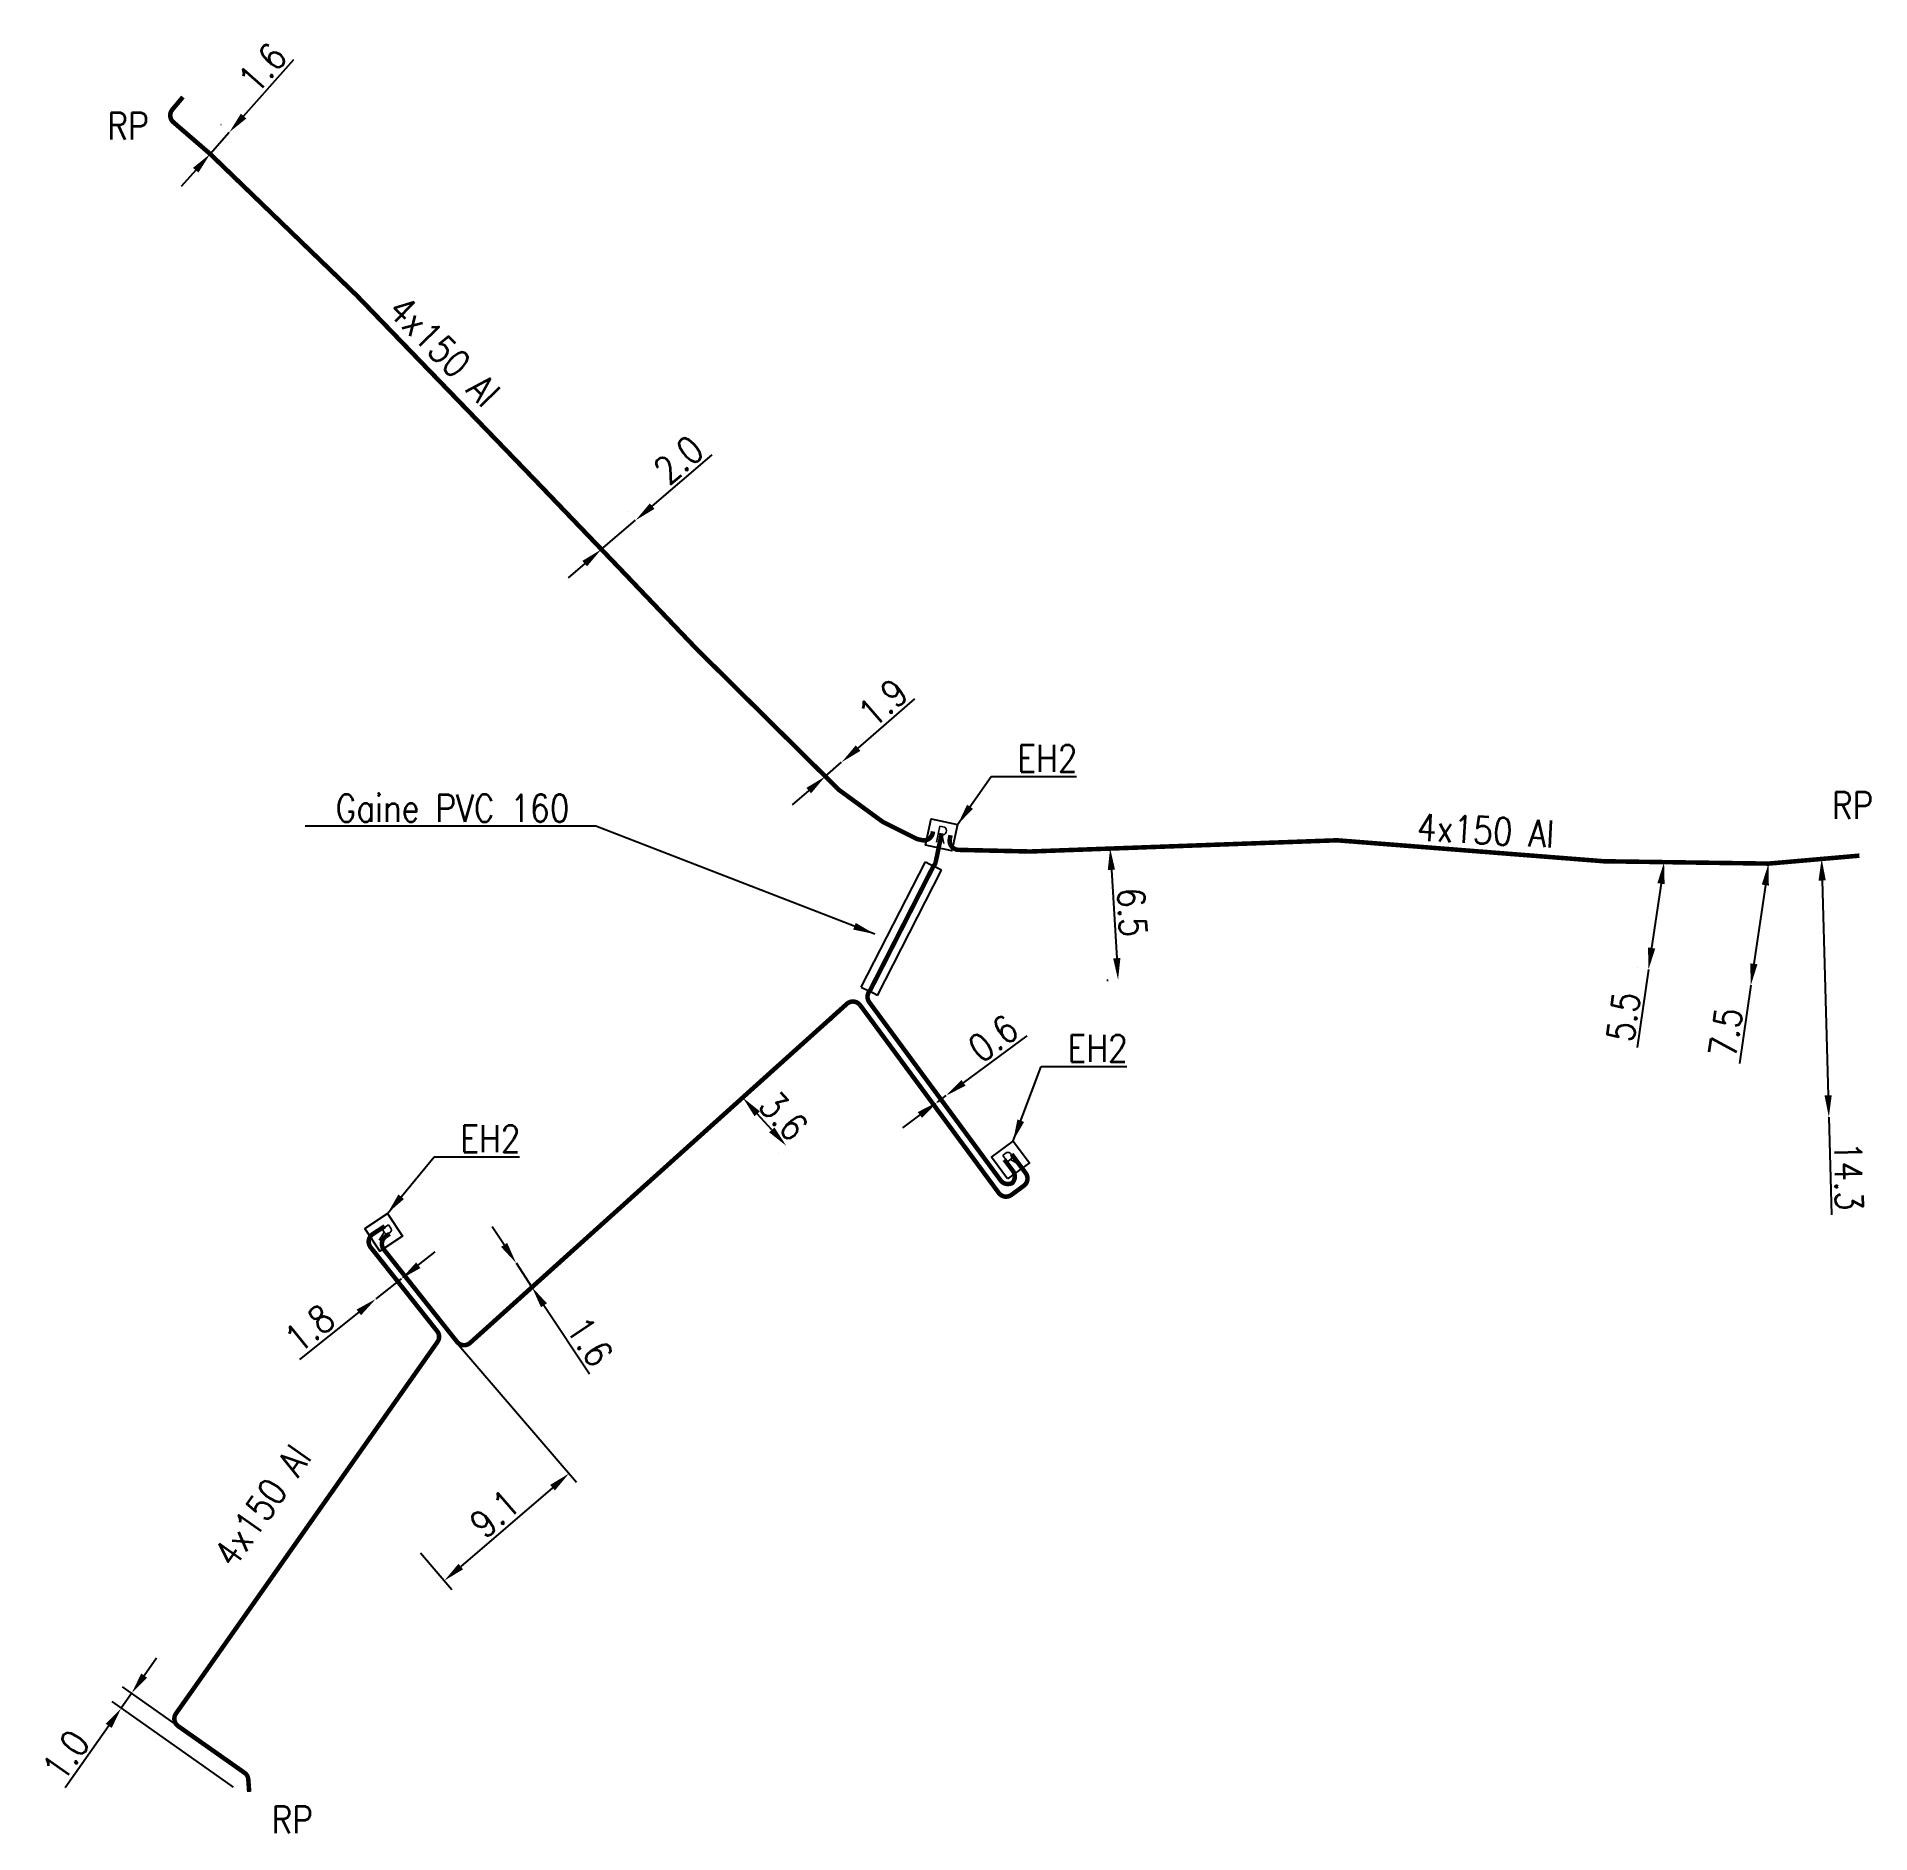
# Model space of a CAD drawing. Header units: millimetres. Extents: x 216098 to 216473, y 109514 to 109665.
# Drawn here: x 216097.6 to 216199.1, y 109565.7 to 109665.1 of the extents above; entities outside this region: 1.
import ezdxf
from ezdxf.enums import TextEntityAlignment as Align

# ---------------------------------------------------------------- set-up
doc = ezdxf.new("R2010")
doc.units = ezdxf.units.MM
doc.header["$PDMODE"] = 34
doc.linetypes.add('B_ST_Al', pattern=[2000, 1000, 1000])
doc.layers.get('0').update_dxf_attribs({"linetype": 'CONTINUOUS'})
doc.layers.get('Defpoints').update_dxf_attribs({"linetype": 'CONTINUOUS'})
for name, color, linetype in [('B_110', 1, 'CONTINUOUS'), ('B_200', 7, 'CONTINUOUS'), ('B_400', 7, 'CONTINUOUS'), ('B_900', 7, 'CONTINUOUS')]:
    doc.layers.add(name, color=color, linetype=linetype)
doc.styles.add('M_ROMANS', font='ROMANS.shx', dxfattribs={"width": 0.75})
doc.styles.get("Standard").update_dxf_attribs({"font": 'romans.shx', "width": 0.85})
doc.dimstyles.get("Standard").update_dxf_attribs({"dimtxt": 1.5, "dimasz": 1.2, "dimexe": 0.625, "dimexo": 0.625, "dimgap": 0.25, "dimtad": 1, "dimdec": 1, "dimzin": 0, "dimdsep": 46, "dimtxsty": 'Standard', "dimcen": -0.5, "dimadec": 0, "dimazin": 0, "dimtfac": 1, "dimtdec": 1, "dimtmove": 0, "dimatfit": 3, "dimfxl": 0, "dimtolj": 1, "dimtzin": 0, "dimarcsym": 0})

# ---------------------------------------------------------------- blocks, each defined once
blk = doc.blocks.new('*D0')
at = {"layer": 'B_110', "color": 0, "linetype": 'Continuous', "lineweight": -2}
for p, q in [((216103.54, 109574.46), (216104.23, 109575.44)), ((216102.85, 109573.47), (216102.28, 109572.66)), ((216105.23, 109571.8), (216102.34, 109573.83)), ((216108.49, 109568.29), (216101.77, 109573.02)), ((216101.59, 109571.67), (216099.18, 109568.25))]:
    blk.add_line(p, q, dxfattribs=at)
at = {"layer": 'B_110', "color": 0, "linetype": 'Continuous'}
for points in [[(216103.38, 109574.57), (216103.71, 109574.34), (216102.85, 109573.47)], [(216101.42, 109571.79), (216101.75, 109571.56), (216102.28, 109572.66)]]:
    blk.add_solid(points, dxfattribs=at)
at = {"layer": 'Defpoints', "color": 0, "linetype": 'Continuous'}
for p in [(216102.28, 109572.66), (216105.74, 109571.45), (216109, 109567.93)]:
    blk.add_point(p, dxfattribs=at)
at = {"layer": 'B_110', "color": 0, "linetype": 'Continuous', "insert": (216099.22, 109570.05), "char_height": 1.5, "attachment_point": 5, "rotation": 54.8819}
blk.add_mtext('\\A1;1.0', dxfattribs=at)
blk = doc.blocks.new('*D1')
at = {"layer": 'B_110', "color": 0, "linetype": 'Continuous', "lineweight": -2}
for p, q in [((216120.94, 109592.76), (216127.47, 109585.16)), ((216126.15, 109584.85), (216121.07, 109580.49)), ((216118.84, 109581.25), (216120.57, 109579.23))]:
    blk.add_line(p, q, dxfattribs=at)
at = {"layer": 'B_110', "color": 0, "linetype": 'Continuous'}
for points in [[(216126.02, 109585.01), (216126.28, 109584.7), (216127.06, 109585.64)], [(216120.94, 109580.64), (216121.2, 109580.34), (216120.16, 109579.71)]]:
    blk.add_solid(points, dxfattribs=at)
at = {"layer": 'Defpoints', "color": 0, "linetype": 'Continuous'}
for p in [(216120.54, 109593.23), (216118.43, 109581.72), (216120.16, 109579.71)]:
    blk.add_point(p, dxfattribs=at)
at = {"layer": 'B_110', "color": 0, "linetype": 'Continuous', "insert": (216122.95, 109583.42), "char_height": 1.5, "attachment_point": 5, "rotation": 40.6762}
blk.add_mtext('\\A1;9.1', dxfattribs=at)
blk = doc.blocks.new('*D2')
at = {"layer": 'B_110', "color": 0, "linetype": 'Continuous', "lineweight": -2}
for p, q in [((216123.47, 109598.29), (216122.81, 109599.29)), ((216124.13, 109597.29), (216125.01, 109595.95)), ((216125.67, 109594.95), (216128.19, 109591.15))]:
    blk.add_line(p, q, dxfattribs=at)
at = {"layer": 'B_110', "color": 0, "linetype": 'Continuous'}
for points in [[(216123.64, 109598.4), (216123.3, 109598.18), (216124.13, 109597.29)], [(216125.84, 109595.06), (216125.51, 109594.84), (216125.01, 109595.95)]]:
    blk.add_solid(points, dxfattribs=at)
at = {"layer": 'Defpoints', "color": 0, "linetype": 'Continuous'}
for p in [(216124.13, 109597.29), (216124.13, 109597.29), (216125.01, 109595.95)]:
    blk.add_point(p, dxfattribs=at)
at = {"layer": 'B_110', "color": 0, "linetype": 'Continuous', "insert": (216128.2, 109592.95), "char_height": 1.5, "attachment_point": 5, "rotation": 303.4449}
blk.add_mtext('\\A1;1.6', dxfattribs=at)
blk = doc.blocks.new('*D3')
at = {"layer": 'B_110', "color": 0, "linetype": 'Continuous', "lineweight": -2}
for p, q in [((216136.21, 109606.02), (216136.21, 109606.02)), ((216138.28, 109604.66), (216137.48, 109605.55)), ((216138.63, 109603.35), (216138.63, 109603.35))]:
    blk.add_line(p, q, dxfattribs=at)
at = {"layer": 'B_110', "color": 0, "linetype": 'Continuous'}
for points in [[(216137.63, 109605.68), (216137.33, 109605.41), (216136.68, 109606.44)], [(216138.43, 109604.79), (216138.14, 109604.52), (216139.09, 109603.77)]]:
    blk.add_solid(points, dxfattribs=at)
at = {"layer": 'Defpoints', "color": 0, "linetype": 'Continuous'}
for p in [(216136.68, 109606.44), (216136.68, 109606.44), (216139.09, 109603.77)]:
    blk.add_point(p, dxfattribs=at)
at = {"layer": 'B_110', "color": 0, "linetype": 'Continuous', "insert": (216138.94, 109605.43), "char_height": 1.5, "attachment_point": 5, "rotation": 312.1018}
blk.add_mtext('\\A1;3.6', dxfattribs=at)
blk = doc.blocks.new('*D4')
at = {"layer": 'B_110', "color": 0, "linetype": 'Continuous', "lineweight": -2}
for p, q in [((216148.9, 109607.26), (216152.41, 109609.86)), ((216147.45, 109606.19), (216147.93, 109606.55)), ((216146.48, 109605.48), (216145.52, 109604.77))]:
    blk.add_line(p, q, dxfattribs=at)
at = {"layer": 'B_110', "color": 0, "linetype": 'Continuous'}
for points in [[(216148.78, 109607.42), (216149.01, 109607.1), (216147.93, 109606.55)], [(216146.36, 109605.64), (216146.6, 109605.32), (216147.45, 109606.19)]]:
    blk.add_solid(points, dxfattribs=at)
at = {"layer": 'Defpoints', "color": 0, "linetype": 'Continuous'}
for p in [(216147.93, 109606.55), (216147.93, 109606.55), (216147.45, 109606.19)]:
    blk.add_point(p, dxfattribs=at)
at = {"layer": 'B_110', "color": 0, "linetype": 'Continuous', "insert": (216150.54, 109609.72), "char_height": 1.5, "attachment_point": 5, "rotation": 36.4284}
blk.add_mtext('\\A1;0.6', dxfattribs=at)
blk = doc.blocks.new('*D5')
at = {"layer": 'B_110', "color": 0, "linetype": 'Continuous', "lineweight": -2}
for p, q in [((216197.01, 109619.68), (216197.01, 109619.68)), ((216196.42, 109618.46), (216196.75, 109606.56)), ((216196.79, 109605.36), (216196.94, 109599.96))]:
    blk.add_line(p, q, dxfattribs=at)
at = {"layer": 'B_110', "color": 0, "linetype": 'Continuous'}
for points in [[(216196.62, 109618.46), (216196.22, 109618.45), (216196.39, 109619.66)], [(216196.95, 109606.57), (216196.55, 109606.56), (216196.79, 109605.36)]]:
    blk.add_solid(points, dxfattribs=at)
at = {"layer": 'Defpoints', "color": 0, "linetype": 'Continuous'}
for p in [(216196.39, 109619.66), (216196.79, 109605.36), (216196.79, 109605.36)]:
    blk.add_point(p, dxfattribs=at)
at = {"layer": 'B_110', "color": 0, "linetype": 'Continuous', "insert": (216197.88, 109602.09), "char_height": 1.5, "attachment_point": 5, "rotation": 271.6042}
blk.add_mtext('\\A1;14.3', dxfattribs=at)
blk = doc.blocks.new('*D6')
at = {"layer": 'B_110', "color": 0, "linetype": 'Continuous', "lineweight": -2}
for p, q in [((216193.28, 109618.2), (216192.64, 109613.85)), ((216192.47, 109612.66), (216191.84, 109608.33))]:
    blk.add_line(p, q, dxfattribs=at)
at = {"layer": 'B_110', "color": 0, "linetype": 'Continuous'}
for points in [[(216193.08, 109618.23), (216193.47, 109618.17), (216193.45, 109619.39)], [(216192.44, 109613.87), (216192.84, 109613.82), (216192.47, 109612.66)]]:
    blk.add_solid(points, dxfattribs=at)
at = {"layer": 'Defpoints', "color": 0, "linetype": 'Continuous'}
for p in [(216193.45, 109619.39), (216192.47, 109612.66), (216192.47, 109612.66)]:
    blk.add_point(p, dxfattribs=at)
at = {"layer": 'B_110', "color": 0, "linetype": 'Continuous', "insert": (216191.08, 109610.05), "char_height": 1.5, "attachment_point": 5, "rotation": 81.7119}
blk.add_mtext('\\A1;7.5', dxfattribs=at)
blk = doc.blocks.new('*D7')
at = {"layer": 'B_110', "color": 0, "linetype": 'Continuous', "lineweight": -2}
for p, q in [((216187.05, 109619.56), (216187.05, 109619.56)), ((216187.5, 109618.28), (216186.98, 109614.72)), ((216186.19, 109613.62), (216186.19, 109613.62)), ((216186.81, 109613.53), (216186.18, 109609.21))]:
    blk.add_line(p, q, dxfattribs=at)
at = {"layer": 'B_110', "color": 0, "linetype": 'Continuous'}
for points in [[(216187.3, 109618.31), (216187.7, 109618.25), (216187.67, 109619.47)], [(216186.78, 109614.75), (216187.18, 109614.69), (216186.81, 109613.53)]]:
    blk.add_solid(points, dxfattribs=at)
at = {"layer": 'Defpoints', "color": 0, "linetype": 'Continuous'}
for p in [(216187.67, 109619.47), (216187.67, 109619.47), (216186.81, 109613.53)]:
    blk.add_point(p, dxfattribs=at)
at = {"layer": 'B_110', "color": 0, "linetype": 'Continuous', "insert": (216185.42, 109610.92), "char_height": 1.5, "attachment_point": 5, "rotation": 81.7119}
blk.add_mtext('\\A1;5.5', dxfattribs=at)
blk = doc.blocks.new('*D8')
at = {"layer": 'B_110', "color": 0, "linetype": 'Continuous', "lineweight": -2}
for p, q in [((216156.48, 109620.21), (216156.39, 109620.21)), ((216157.08, 109619.05), (216157.38, 109614.15)), ((216156.91, 109612.92), (216156.83, 109612.92))]:
    blk.add_line(p, q, dxfattribs=at)
at = {"layer": 'B_110', "color": 0, "linetype": 'Continuous'}
for points in [[(216157.28, 109619.06), (216156.88, 109619.03), (216157.01, 109620.24)], [(216157.58, 109614.17), (216157.18, 109614.14), (216157.45, 109612.96)]]:
    blk.add_solid(points, dxfattribs=at)
at = {"layer": 'Defpoints', "color": 0, "linetype": 'Continuous'}
for p in [(216157.1, 109620.25), (216157.45, 109612.96), (216157.54, 109612.96)]:
    blk.add_point(p, dxfattribs=at)
at = {"layer": 'B_110', "color": 0, "linetype": 'Continuous', "insert": (216158.23, 109616.69), "char_height": 1.5, "attachment_point": 5, "rotation": 273.4416}
blk.add_mtext('\\A1;6.5', dxfattribs=at)
blk = doc.blocks.new('*D9')
at = {"layer": 'B_110', "color": 0, "linetype": 'Continuous', "lineweight": -2}
for p, q in [((216143.06, 109625.78), (216146.21, 109628.5)), ((216141.24, 109624.21), (216142.15, 109625)), ((216140.33, 109623.43), (216139.42, 109622.64))]:
    blk.add_line(p, q, dxfattribs=at)
at = {"layer": 'B_110', "color": 0, "linetype": 'Continuous'}
for points in [[(216142.93, 109625.93), (216143.19, 109625.63), (216142.15, 109625)], [(216140.2, 109623.58), (216140.46, 109623.28), (216141.24, 109624.21)]]:
    blk.add_solid(points, dxfattribs=at)
at = {"layer": 'Defpoints', "color": 0, "linetype": 'Continuous'}
for p in [(216142.15, 109625), (216142.15, 109625), (216141.24, 109624.21)]:
    blk.add_point(p, dxfattribs=at)
at = {"layer": 'B_110', "color": 0, "linetype": 'Continuous', "insert": (216144.44, 109628.3), "char_height": 1.5, "attachment_point": 5, "rotation": 40.7776}
blk.add_mtext('\\A1;1.9', dxfattribs=at)
blk = doc.blocks.new('*D10')
at = {"layer": 'B_110', "color": 0, "linetype": 'Continuous', "lineweight": -2}
for p, q in [((216131.66, 109639.17), (216134.98, 109642.01)), ((216128.84, 109636.77), (216130.75, 109638.39)), ((216130.34, 109638.87), (216130.34, 109638.87)), ((216128.44, 109637.24), (216128.44, 109637.24)), ((216127.93, 109635.99), (216127.02, 109635.21))]:
    blk.add_line(p, q, dxfattribs=at)
at = {"layer": 'B_110', "color": 0, "linetype": 'Continuous'}
for points in [[(216131.53, 109639.32), (216131.79, 109639.02), (216130.75, 109638.39)], [(216127.8, 109636.14), (216128.06, 109635.84), (216128.84, 109636.77)]]:
    blk.add_solid(points, dxfattribs=at)
at = {"layer": 'Defpoints', "color": 0, "linetype": 'Continuous'}
for p in [(216130.75, 109638.39), (216130.75, 109638.39), (216128.84, 109636.77)]:
    blk.add_point(p, dxfattribs=at)
at = {"layer": 'B_110', "color": 0, "linetype": 'Continuous', "insert": (216133.13, 109641.74), "char_height": 1.5, "attachment_point": 5, "rotation": 40.479}
blk.add_mtext('\\A1;2.0', dxfattribs=at)
blk = doc.blocks.new('*D11')
at = {"layer": 'B_110', "color": 0, "linetype": 'Continuous', "lineweight": -2}
for p, q in [((216109.05, 109660.75), (216111.83, 109663.89)), ((216107.2, 109658.66), (216108.26, 109659.86)), ((216107.8, 109660.27), (216107.79, 109660.27)), ((216106.73, 109659.07), (216106.73, 109659.07)), ((216106.4, 109657.76), (216105.6, 109656.86))]:
    blk.add_line(p, q, dxfattribs=at)
at = {"layer": 'B_110', "color": 0, "linetype": 'Continuous'}
for points in [[(216108.9, 109660.89), (216109.2, 109660.62), (216108.26, 109659.86)], [(216106.25, 109657.89), (216106.55, 109657.63), (216107.2, 109658.66)]]:
    blk.add_solid(points, dxfattribs=at)
at = {"layer": 'Defpoints', "color": 0, "linetype": 'Continuous'}
for p in [(216108.26, 109659.86), (216108.26, 109659.85), (216107.2, 109658.65)]:
    blk.add_point(p, dxfattribs=at)
at = {"layer": 'B_110', "color": 0, "linetype": 'Continuous', "insert": (216110.09, 109663.43), "char_height": 1.5, "attachment_point": 5, "rotation": 48.4294}
blk.add_mtext('\\A1;1.6', dxfattribs=at)
blk = doc.blocks.new('*D12')
at = {"layer": 'B_110', "color": 0, "linetype": 'Continuous', "lineweight": -2}
for p, q in [((216118.72, 109597.17), (216119.66, 109597.91)), ((216117.78, 109596.42), (216116.37, 109595.3)), ((216118.17, 109595.93), (216118.17, 109595.93)), ((216115.43, 109594.56), (216112.15, 109591.95))]:
    blk.add_line(p, q, dxfattribs=at)
at = {"layer": 'B_110', "color": 0, "linetype": 'Continuous'}
for points in [[(216118.6, 109597.32), (216118.84, 109597.01), (216117.78, 109596.42)], [(216115.3, 109594.71), (216115.55, 109594.4), (216116.37, 109595.3)]]:
    blk.add_solid(points, dxfattribs=at)
at = {"layer": 'Defpoints', "color": 0, "linetype": 'Continuous'}
for p in [(216117.78, 109596.42), (216116.37, 109595.3), (216116.37, 109595.3)]:
    blk.add_point(p, dxfattribs=at)
at = {"layer": 'B_110', "color": 0, "linetype": 'Continuous', "insert": (216112.7, 109593.67), "char_height": 1.5, "attachment_point": 5, "rotation": 38.405}
blk.add_mtext('\\A1;1.8', dxfattribs=at)
blk = doc.blocks.new('B_200_01')
at = {"color": 0, "linetype": 'Continuous', "flags": 128}
blk.add_lwpolyline([(-0.75, -0.75), (-0.75, 0.75), (0.75, 0.75), (0.75, -0.75)], close=True, dxfattribs=at)
at = {"color": 0, "linetype": 'Continuous', "style": 'M_ROMANS', "width": 0.75}
blk.add_text('R', height=0.9, dxfattribs=at).set_placement((0, 0), align=Align.MIDDLE)
at = {"color": 0, "linetype": 'Continuous', "style": 'M_ROMANS', "width": 0.75, "flags": 3}
for tag, p in [('DEF_LEG', (0, -5)), ('DEF_COUP', (0, -7.5)), ('DEF_TYPE', (0, -10))]:
    blk.add_attdef(tag, text='', height=1.2, dxfattribs=at).set_placement(p, align=Align.MIDDLE)
blk = doc.blocks.new('GIS_MODF')
at = {"color": 0, "linetype": 'Continuous', "flags": 128}
for points in [[(-2.18, -0.01), (-1.68, -0.01)], [(1.52, -0.01), (2.02, -0.01)]]:
    blk.add_lwpolyline(points, dxfattribs=at)
at = {"color": 0, "linetype": 'Continuous', "width": 0.5}
blk.add_attdef('DATE', text='', height=1.5, dxfattribs=at).set_placement((-2.5, -0.8), align=Align.RIGHT)
at = {"color": 0, "linetype": 'Continuous', "width": 1.771291}
blk.add_attdef('USER', text='', height=1.5, dxfattribs=at).set_placement((-1.51, -0.8), (1.28, -0.8), align=Align.FIT)
at = {"color": 0, "linetype": 'Continuous', "width": 0.5}
blk.add_attdef('DESC', (2.29, -0.8), '', height=1.5, dxfattribs=at)

msp = doc.modelspace()

# ---------------------------------------------------------------- linework, layer by layer
at = {"layer": 'B_110', "linetype": 'B_ST_Al', "flags": 128}
msp.add_lwpolyline([(216147.21, 109621.17, 0.25, 0.25, 0), (216147.19, 109621.07, 0.25, 0.25, -0.414051), (216146.59, 109620.69, 0.25, 0.25, 0), (216146.33, 109620.75, 0.25, 0.25, 0), (216144.44, 109621.69, 0.25, 0.25, 0), (216142, 109623.47, 0.25, 0.25, 0), (216134.09, 109631.3, 0.25, 0.25, 0), (216129.68, 109635.92, 0.25, 0.25, 0.000207), (216129.68, 109635.92, 0.25, 0.25, 0), (216125.28, 109640.51, 0.25, 0.25, 0), (216115.3, 109650.84, 0.25, 0.25, 0), (216107.2, 109658.66, 0.25, 0.25, 0), (216105.16, 109660.42, 0.25, 0.25, -0.412461), (216105.11, 109661.12, 0.25, 0.25, 0), (216105.69, 109661.81, 0, 0, 0)], format="xyseb", dxfattribs=at)
at = {"layer": 'B_110', "linetype": 'B_ST_Al', "const_width": 0.25, "flags": 128}
for points in [[(216147.69, 109621.07), (216147.36, 109619.49, -0.138736), (216147.23, 109619.25), (216143.72, 109612.36, 0.364587), (216143.68, 109611.72), (216150.95, 109601.86, 0.414214), (216151.65, 109601.76), (216151.53, 109601.67, 0.414214), (216151.64, 109602.37), (216151.16, 109603.01)], [(216198.48, 109619.83), (216193.45, 109619.39), (216184.33, 109619.52), (216169.57, 109620.68), (216152.58, 109620.06), (216148.62, 109620.15, -0.470503), (216148.14, 109620.76), (216148.18, 109620.96)], [(216117.13, 109598.91), (216116.93, 109598.77, 0.43862), (216116.81, 109598.04), (216120.86, 109592.93, 0.432533), (216121.59, 109592.87), (216130.92, 109601.27), (216142.44, 109611.63, -0.44281), (216143.18, 109611.55), (216150.85, 109601.16, 0.414214), (216151.55, 109601.06), (216152.23, 109601.56, 0.414214), (216152.34, 109602.26), (216151.56, 109603.31)], [(216109.36, 109568.02), (216109.31, 109568.7, 0.22696), (216109.1, 109569.08), (216105.43, 109571.66, -0.414214), (216105.31, 109572.36), (216106.42, 109573.93), (216115.25, 109586.49), (216119.78, 109592.92, 0.332283), (216119.76, 109593.52), (216116.08, 109598.16, -0.43862), (216116.2, 109598.89), (216116.86, 109599.32)]]:
    msp.add_lwpolyline(points, format="xyb", dxfattribs=at)
at = {"layer": 'B_110', "linetype": 'B_ST_Al', "const_width": 0.25}
msp.add_lwpolyline([(216187.59, 109618.93), (216187.59, 109618.93)], dxfattribs=at)
at = {"layer": 'B_110', "linetype": 'B_ST_Al', "const_width": 0.25, "flags": 128}
msp.add_lwpolyline([(216141.5, 109610.77), (216141.57, 109610.84)], dxfattribs=at)
at = {"layer": 'B_400', "color": 7, "linetype": 'CONTINUOUS'}
for p, q in [((216143.24, 109612.55), (216146.79, 109619.48)), ((216144.13, 109612.1), (216147.68, 109619.03)), ((216146.79, 109619.48), (216147.23, 109619.25)), ((216147.68, 109619.03), (216147.23, 109619.25)), ((216143.24, 109612.55), (216143.69, 109612.33)), ((216144.13, 109612.1), (216143.69, 109612.33))]:
    msp.add_line(p, q, dxfattribs=at)

# ---------------------------------------------------------------- block references
at = {"layer": 'B_200'}
for p, rotation in [((216147.68, 109620.98), 347.8978539929422), ((216151.49, 109602.99), 36.42756532206543), ((216116.8, 109598.99), 303.6721415881369)]:
    msp.add_blockref('B_200_01', p, dxfattribs=dict(at, rotation=rotation))
at = {"layer": 'B_900'}
ref = msp.add_blockref('GIS_MODF', (216443.05, 109515.09), dxfattribs=at)
ref.add_attrib('DATE', '22/03/06', dxfattribs={"layer": '0', "color": 0, "linetype": 'Continuous', "height": 1.5, "width": 0.5}).set_placement((216440.55, 109514.29), align=Align.RIGHT)
ref.add_attrib('USER', 'RNi', dxfattribs={"layer": '0', "color": 0, "linetype": 'Continuous', "height": 1.5, "width": 0.811842}).set_placement((216441.55, 109514.29), (216444.33, 109514.29), align=Align.FIT)
ref.add_attrib('DESC', "Pose 4x150 Al Rues de l'EGLISE, de SINSIN, de STIPY ", (216445.34, 109514.29), dxfattribs={"layer": '0', "color": 0, "linetype": 'Continuous', "height": 1.5, "width": 0.5})

# ---------------------------------------------------------------- texts
at = {"layer": 'B_110', "linetype": 'B_ST_Al', "width": 0.85}
for rotation, p in [(314.974, (216120.15, 109647.74)), (356.9895, (216177.79, 109621.22)), (54.8819, (216110.08, 109583.86))]:
    msp.add_text('4x150 Al', height=1.5, rotation=rotation, dxfattribs=at).set_placement(p, align=Align.MIDDLE)
at = {"layer": 'B_110', "linetype": 'B_ST_Al', "char_height": 1.5, "width": 2.0531, "attachment_point": 1}
for insert in [(216101.5, 109660.96), (216196.95, 109623.36), (216110.59, 109567.23)]:
    msp.add_mtext('RP', dxfattribs=dict(at, insert=insert))
at = {"layer": 'B_200', "linetype": 'B_ST_Al', "char_height": 1.5, "attachment_point": 7}
for insert in [(216151.87, 109624.46), (216154.65, 109608.42), (216121.04, 109603.42)]:
    msp.add_mtext('EH2', dxfattribs=dict(at, insert=insert))
at = {"layer": 'B_400', "linetype": 'B_ST_Al', "insert": (216127.09, 109621.71), "char_height": 1.5, "attachment_point": 9}
msp.add_mtext('Gaine PVC 160', dxfattribs=at)

# ---------------------------------------------------------------- dimensions: what is measured, and where the dimension line sits
at = {"layer": 'B_110', "linetype": 'Continuous'}
for base, p1, p2, angle, picture, middle in [((216108.26, 109659.86), (216107.2, 109658.65), (216108.26, 109659.85), 228.4294, '*D11', (216110.84, 109662.77)), ((216196.79, 109605.36), (216196.39, 109619.66), (216196.79, 109605.36), 91.6042, '*D5', (216196.88, 109602.06)), ((216147.93, 109606.55), (216147.45, 109606.19), (216147.93, 109606.55), 216.4284, '*D4', (216151.14, 109608.92)), ((216136.68, 109606.44), (216139.09, 109603.77), (216136.68, 109606.44), 312.1018, '*D3', (216138.19, 109604.76)), ((216124.13, 109597.29), (216125.01, 109595.95), (216124.13, 109597.29), 303.4449, '*D2', (216127.36, 109592.4)), ((216116.37, 109595.3), (216117.78, 109596.42), (216116.37, 109595.3), 38.405, '*D12', (216113.32, 109592.88)), ((216120.16, 109579.71), (216120.54, 109593.23), (216118.43, 109581.72), 40.6762, '*D1', (216123.6, 109582.66)), ((216102.28, 109572.66), (216105.74, 109571.45), (216109, 109567.93), 54.8819, '*D0', (216100.04, 109569.47))]:
    dim = msp.add_linear_dim(base=base, p1=p1, p2=p2, angle=angle, dimstyle='Standard', dxfattribs=at)
    dim.commit()
    dim.dimension.update_dxf_attribs({"geometry": picture, "text_midpoint": middle, "dimtype": 160})
for base, p1, p2, angle, text, picture, middle in [((216130.75, 109638.39), (216128.84, 109636.77), (216130.75, 109638.39), 220.479, '2.0', '*D10', (216133.78, 109640.98)), ((216142.15, 109625), (216141.24, 109624.21), (216142.15, 109625), 220.7776, '1.9', '*D9', (216145.1, 109627.54)), ((216157.45, 109612.96), (216157.1, 109620.25), (216157.54, 109612.96), 93.4416, '6.5', '*D8', (216157.23, 109616.63)), ((216187.67, 109619.47), (216186.81, 109613.53), (216187.67, 109619.47), 261.7119, '5.5', '*D7', (216186.4, 109610.78)), ((216192.47, 109612.66), (216193.45, 109619.39), (216192.47, 109612.66), 81.7119, '7.5', '*D6', (216192.07, 109609.9))]:
    dim = msp.add_linear_dim(base=base, p1=p1, p2=p2, angle=angle, text=text, dimstyle='Standard', dxfattribs=at)
    dim.commit()
    dim.dimension.update_dxf_attribs({"geometry": picture, "text_midpoint": middle, "dimtype": 160})

# ---------------------------------------------------------------- leaders
at = {"layer": 'B_200', "linetype": 'B_ST_Al', "annotation_type": 0, "has_hookline": 1, "hookline_direction": 0, "text_width": 3.28}
for points in [[(216148.57, 109621.55), (216150.42, 109624.21), (216151.62, 109624.21)], [(216151.64, 109604.04), (216153.2, 109608.17), (216154.4, 109608.17)], [(216117.01, 109600.03), (216119.59, 109603.17), (216120.79, 109603.17)]]:
    msp.add_leader(points, dimstyle='Standard', dxfattribs=at)
at = {"layer": 'B_400', "linetype": 'B_ST_Al', "annotation_type": 0, "has_hookline": 1, "hookline_direction": 1, "text_width": 14.63}
msp.add_leader([(216143.98, 109615.49), (216128.54, 109621.46), (216127.34, 109621.46)], dimstyle='Standard', dxfattribs=at)

doc.saveas('drawing.dxf')
